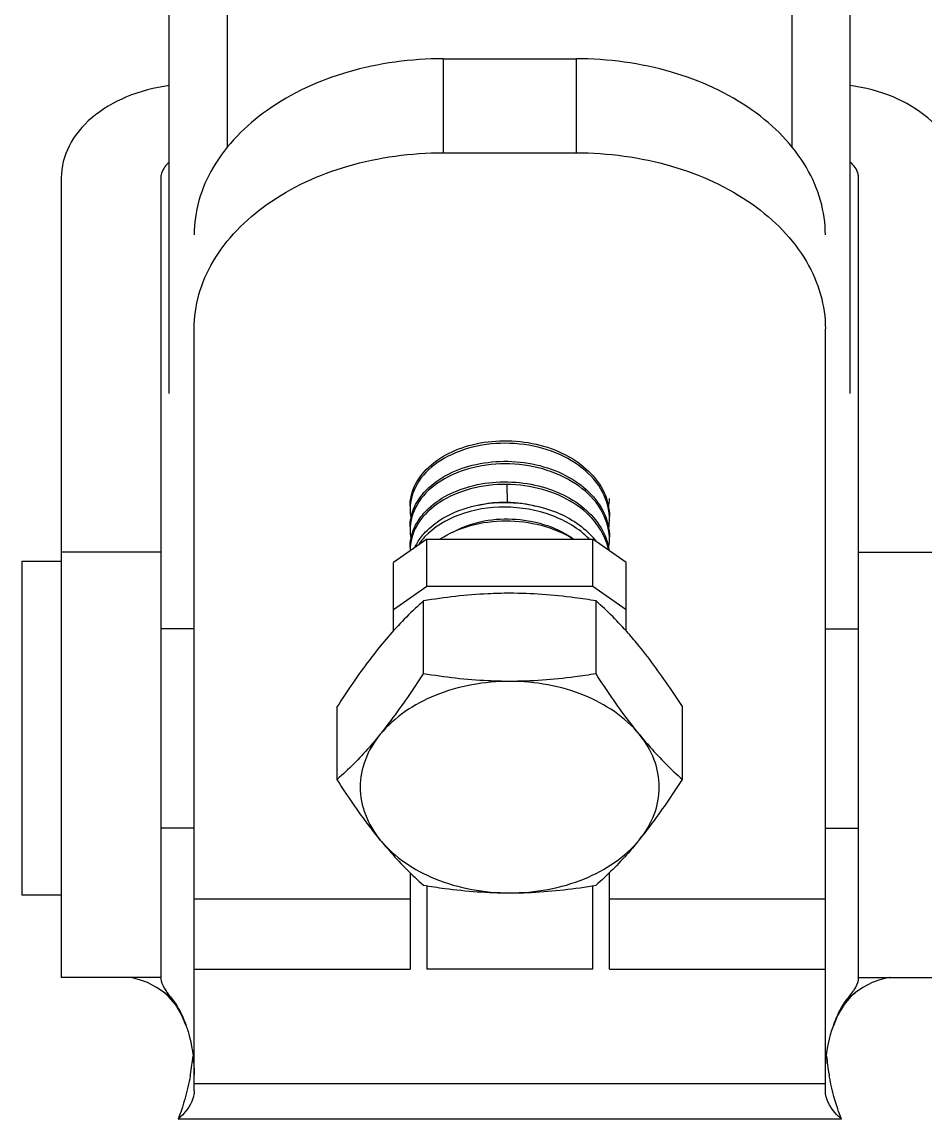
# Model space of a CAD drawing. Extents: x -427546 to -314919, y 698702 to 968782.
# Drawn here: x -406778.4 to -406500.5, y 890106.7 to 890444.2 of the extents above; entities that cross this region are included whole.
import ezdxf

# ---------------------------------------------------------------- set-up
doc = ezdxf.new("R2010")
doc.units = 0
doc.header["$LTSCALE"] = 1000
doc.header["$MEASUREMENT"] = 0
doc.layers.get('0').update_dxf_attribs({"linetype": 'CONTINUOUS'})

msp = doc.modelspace()

# ---------------------------------------------------------------- linework, layer by layer
for p, q in [((-406733.07, 890329.88), (-406733.07, 891936.36)), ((-406523.52, 890329.88), (-406523.52, 891936.36)), ((-406715.18, 890405.43), (-406715.18, 891758.57)), ((-406541.41, 890405.43), (-406541.41, 891758.57)), ((-406648.74, 890432.87), (-406648.74, 890403.96)), ((-406648.74, 890432.87), (-406607.85, 890432.87)), ((-406607.85, 890432.87), (-406607.85, 890403.96)), ((-406648.74, 890403.96), (-406607.85, 890403.96)), ((-406766.29, 890396.22), (-406766.29, 890150.21)), ((-406735.63, 890396.22), (-406735.63, 890150.21)), ((-406520.97, 890150.21), (-406520.97, 890396.22)), ((-406725.4, 890115.39), (-406725.4, 890349.75)), ((-406531.19, 890115.39), (-406531.19, 890349.75)), ((-406629.2, 890301.92), (-406629.06, 890296.51)), ((-406629.06, 890296.51), (-406629.06, 890296.38)), ((-406653.85, 890285.11), (-406664.07, 890277.88)), ((-406653.85, 890270.65), (-406653.85, 890285.11)), ((-406653.85, 890285.11), (-406602.74, 890285.11)), ((-406602.74, 890270.65), (-406602.74, 890285.11)), ((-406592.52, 890277.88), (-406602.74, 890285.11)), ((-406735.63, 890281.09), (-406766.29, 890281.09)), ((-406520.97, 890281.09), (-406490.3, 890281.09)), ((-406766.29, 890278.18), (-406778.39, 890278.18)), ((-406778.39, 890278.18), (-406778.39, 890175.57)), ((-406664.07, 890256.89), (-406664.07, 890277.88)), ((-406592.52, 890256.89), (-406592.52, 890277.88)), ((-406664.07, 890263.42), (-406653.85, 890270.65)), ((-406653.85, 890270.65), (-406602.74, 890270.65)), ((-406602.74, 890270.65), (-406592.52, 890263.42)), ((-406654.85, 890243.68), (-406654.85, 890266.09)), ((-406601.74, 890243.68), (-406601.74, 890266.09)), ((-406725.4, 890257.54), (-406735.63, 890257.54)), ((-406531.19, 890257.54), (-406520.97, 890257.54)), ((-406681.41, 890211.15), (-406681.41, 890233.56)), ((-406575.18, 890211.15), (-406575.18, 890233.56)), ((-406725.4, 890196.21), (-406735.63, 890196.21)), ((-406531.19, 890196.21), (-406520.97, 890196.21)), ((-406658.96, 890182.49), (-406658.96, 890152.76)), ((-406597.63, 890152.77), (-406597.63, 890182.49)), ((-406653.85, 890178.47), (-406653.85, 890152.78)), ((-406602.74, 890152.78), (-406602.74, 890178.48)), ((-406766.29, 890175.57), (-406778.39, 890175.57)), ((-406725.4, 890174.47), (-406658.96, 890174.47)), ((-406597.63, 890174.47), (-406531.19, 890174.47)), ((-406725.4, 890152.77), (-406658.96, 890152.77)), ((-406602.74, 890152.78), (-406653.85, 890152.78)), ((-406597.63, 890152.77), (-406531.19, 890152.77)), ((-406735.63, 890150.21), (-406766.29, 890150.21)), ((-406745.11, 890150.2), (-406745.39, 890150.21)), ((-406744.03, 890150.04), (-406745.11, 890150.2)), ((-406742.2, 890149.58), (-406744.03, 890150.04)), ((-406739.78, 890148.67), (-406742.2, 890149.58)), ((-406736.98, 890147.22), (-406739.78, 890148.67)), ((-406520.97, 890150.21), (-406490.3, 890150.21)), ((-406516.81, 890148.67), (-406519.61, 890147.22)), ((-406514.39, 890149.58), (-406516.81, 890148.67)), ((-406512.57, 890150.04), (-406514.39, 890149.58)), ((-406511.48, 890150.2), (-406512.57, 890150.04)), ((-406511.21, 890150.21), (-406511.48, 890150.2)), ((-406734.67, 890145.65), (-406736.98, 890147.22)), ((-406732.36, 890143.89), (-406734.67, 890145.65)), ((-406733.26, 890144.41), (-406734.66, 890145.64)), ((-406524.23, 890143.89), (-406521.92, 890145.65)), ((-406521.93, 890145.64), (-406523.36, 890144.39)), ((-406519.61, 890147.22), (-406521.92, 890145.65)), ((-406731.17, 890141.96), (-406733.26, 890144.41)), ((-406729.17, 890138.57), (-406731.17, 890141.96)), ((-406525.43, 890141.93), (-406527.43, 890138.56)), ((-406523.36, 890144.39), (-406525.43, 890141.93)), ((-406727.86, 890135.42), (-406729.17, 890138.57)), ((-406527.43, 890138.56), (-406528.73, 890135.42)), ((-406531.19, 890117.54), (-406725.4, 890117.54)), ((-406526.24, 890106.7), (-406730.35, 890106.7))]:
    msp.add_line(p, q)
for centre, radius, start, end in [((-406629.72, 890260.18), 36.33, 88.9629, 89.1986), ((-406629.72, 890253.15), 43.24, 89.1399, 89.3167), ((-406614.57, 890297.62), 16.94, 350.4983, 359.9708), ((-406645.04, 890294.44), 13.92, 176.7953, 179.9977), ((-406644.83, 890294.46), 14.13, 180.0486, 191.3889), ((-406614.57, 890291.29), 16.94, 350.5775, 359.9713), ((-406614.39, 890291.28), 16.76, 0.0015, 2.6681), ((-406645.04, 890288.12), 13.92, 176.7948, 179.9978), ((-406644.83, 890288.13), 14.13, 180.048, 191.3296), ((-406619.94, 890270.35), 23.04, 37.5195, 40.6239), ((-406614.57, 890284.97), 16.94, 350.5385, 359.971), ((-406614.39, 890284.96), 16.76, 0.0015, 2.6679), ((-406645.04, 890281.8), 13.92, 176.7942, 179.9978), ((-406645.07, 890281.8), 13.89, 180.0002, 181.1523), ((-406718.89, 890156.43), 18.33, 213.7882, 214.1887), ((-406537.7, 890156.43), 18.33, 325.8113, 326.2118), ((-406802.52, 890133.8), 77.16, 350.028, 354.2434), ((-406454.07, 890133.8), 77.15, 185.7509, 189.9721), ((-406803.37, 890133.93), 78.02, 349.7299, 350.0443), ((-406453.22, 890133.93), 78.02, 189.9557, 190.2701)]:
    msp.add_arc(centre, radius, start, end)
for points, knots in [([(-406648.74, 890432.87), (-406658.61, 890432.87), (-406677.78, 890430.28), (-406702.88, 890418.99), (-406718.17, 890403.69), (-406724.37, 890389.51), (-406725.4, 890382.22), (-406725.4, 890378.66)], [0, 0, 0, 0, 0.287429, 0.554303, 0.789052, 0.896403, 1, 1, 1, 1]), ([(-406531.19, 890378.66), (-406531.19, 890382.22), (-406532.22, 890389.51), (-406538.42, 890403.69), (-406553.71, 890418.99), (-406578.81, 890430.28), (-406597.98, 890432.87), (-406607.85, 890432.87)], [0, 0, 0, 0, 0.103597, 0.210948, 0.445697, 0.712571, 1, 1, 1, 1]), ([(-406733.09, 890424.62), (-406737.58, 890424.01), (-406746.11, 890421.8), (-406756.98, 890415.48), (-406764.43, 890406.72), (-406766.29, 890399.58), (-406766.29, 890396.22)], [0, 0, 0, 0, 0.287892, 0.552013, 0.786654, 1, 1, 1, 1]), ([(-406490.3, 890396.22), (-406490.3, 890399.58), (-406492.16, 890406.72), (-406499.61, 890415.48), (-406510.48, 890421.8), (-406519.01, 890424.01), (-406523.5, 890424.62)], [0, 0, 0, 0, 0.213346, 0.447987, 0.712108, 1, 1, 1, 1]), ([(-406725.4, 890349.75), (-406725.4, 890353.31), (-406724.37, 890360.6), (-406718.17, 890374.77), (-406702.88, 890390.08), (-406677.78, 890401.36), (-406658.61, 890403.96), (-406648.74, 890403.96)], [0, 0, 0, 0, 0.103597, 0.210948, 0.445697, 0.712571, 1, 1, 1, 1]), ([(-406607.85, 890403.96), (-406597.98, 890403.96), (-406578.81, 890401.36), (-406553.71, 890390.08), (-406538.42, 890374.77), (-406532.22, 890360.6), (-406531.19, 890353.31), (-406531.19, 890349.75)], [0, 0, 0, 0, 0.287429, 0.554303, 0.789052, 0.896403, 1, 1, 1, 1]), ([(-406733.12, 890400.96), (-406733.51, 890400.65), (-406734.82, 890399.39), (-406735.63, 890397.54), (-406735.63, 890396.22)], [0, 0, 0, 0, 0.274002, 1, 1, 1, 1]), ([(-406520.97, 890396.22), (-406520.97, 890396.65), (-406521.19, 890398.48), (-406522.39, 890400.08), (-406523.47, 890400.96)], [0, 0, 0, 0, 0.236834, 1, 1, 1, 1]), ([(-406597.65, 890292.06), (-406597.78, 890295.01), (-406599.83, 890301.2), (-406606.95, 890308.4), (-406616.83, 890313.16), (-406628.19, 890315.06), (-406639.55, 890313.96), (-406649.45, 890310.01), (-406656.64, 890303.66), (-406658.79, 890297.92), (-406658.94, 890295.22)], [0, 0, 0, 0, 0.109411, 0.23076, 0.366309, 0.510386, 0.653207, 0.784895, 0.899597, 1, 1, 1, 1]), ([(-406654.7, 890305.73), (-406650.92, 890310), (-406642.27, 890314.27), (-406630.07, 890315.73), (-406620.23, 890314.7), (-406611.2, 890311.52), (-406603.81, 890306.43), (-406598.84, 890299.77), (-406597.63, 890294.55), (-406597.63, 890292.07)], [0, 0, 0, 0, 0.241317, 0.379461, 0.520014, 0.655792, 0.781306, 0.894819, 1, 1, 1, 1]), ([(-406597.65, 890285.74), (-406597.78, 890288.68), (-406599.83, 890294.88), (-406606.95, 890302.07), (-406616.83, 890306.83), (-406628.19, 890308.73), (-406639.55, 890307.63), (-406649.45, 890303.69), (-406656.64, 890297.34), (-406658.79, 890291.6), (-406658.94, 890288.9)], [0, 0, 0, 0, 0.109411, 0.23076, 0.366314, 0.510391, 0.653213, 0.784895, 0.899597, 1, 1, 1, 1]), ([(-406654.7, 890299.4), (-406650.93, 890303.67), (-406642.27, 890307.95), (-406630.08, 890309.4), (-406620.24, 890308.38), (-406611.2, 890305.2), (-406603.81, 890300.1), (-406598.84, 890293.45), (-406597.63, 890288.23), (-406597.63, 890285.75)], [0, 0, 0, 0, 0.241302, 0.379446, 0.520006, 0.655788, 0.781304, 0.89482, 1, 1, 1, 1]), ([(-406658.96, 890295.23), (-406658.96, 890297.09), (-406658.16, 890300.96), (-406656.01, 890304.24), (-406654.7, 890305.73)], [0, 0, 0, 0, 0.48237, 1, 1, 1, 1]), ([(-406629.2, 890301.92), (-406632.96, 890301.96), (-406640.23, 890301.12), (-406649.8, 890297.12), (-406656.73, 890290.83), (-406658.79, 890285.22), (-406658.94, 890282.57)], [0, 0, 0, 0, 0.291821, 0.560232, 0.794326, 1, 1, 1, 1]), ([(-406654.7, 890293.07), (-406651.09, 890297.17), (-406642.89, 890301.37), (-406631.22, 890303.03), (-406621.72, 890302.33), (-406612.83, 890299.61), (-406605.33, 890295.06), (-406599.92, 890289.01), (-406598.11, 890284.09), (-406597.78, 890281.69)], [0, 0, 0, 0, 0.238806, 0.375378, 0.515068, 0.651187, 0.778286, 0.893865, 1, 1, 1, 1]), ([(-406597.93, 890281.77), (-406598.47, 890284.59), (-406601.16, 890290.29), (-406608.54, 890296.71), (-406618.24, 890300.87), (-406625.5, 890301.88), (-406629.2, 890301.92)], [0, 0, 0, 0, 0.215857, 0.456017, 0.721227, 1, 1, 1, 1]), ([(-406658.96, 890288.91), (-406658.96, 890290.76), (-406658.16, 890294.63), (-406656.02, 890297.91), (-406654.7, 890299.4)], [0, 0, 0, 0, 0.482394, 1, 1, 1, 1]), ([(-406654.71, 890286.74), (-406653.34, 890288.3), (-406646.17, 890294.3), (-406636.38, 890296.47), (-406629.2, 890296.38)], [0, 0, 0, 0, 0.224306, 1, 1, 1, 1]), ([(-406637.94, 890295.55), (-406637.24, 890295.72), (-406634.37, 890296.31), (-406631.42, 890296.54), (-406629.21, 890296.51)], [0, 0, 0, 0, 0.245441, 1, 1, 1, 1]), ([(-406629.07, 890296.38), (-406623.91, 890296.3), (-406614.05, 890294.47), (-406605.48, 890288.89), (-406602.45, 890285.36)], [0, 0, 0, 0, 0.525716, 1, 1, 1, 1]), ([(-406658.96, 890282.58), (-406658.96, 890284.44), (-406658.16, 890288.3), (-406656.02, 890291.58), (-406654.7, 890293.07)], [0, 0, 0, 0, 0.482388, 1, 1, 1, 1]), ([(-406603.83, 890285.15), (-406607.02, 890288.35), (-406615.43, 890293.31), (-406629.69, 890295.73), (-406643.62, 890293.57), (-406651.65, 890288.81), (-406654.48, 890285.75)], [0, 0, 0, 0, 0.245715, 0.512956, 0.773315, 1, 1, 1, 1]), ([(-406649.71, 890285.16), (-406646.86, 890287.02), (-406640.22, 890289.82), (-406626.01, 890291.63), (-406614.72, 890288.92), (-406608.62, 890285.11)], [0, 0, 0, 0, 0.237857, 0.495496, 1, 1, 1, 1]), ([(-406645.98, 890287.13), (-406643.33, 890288.67), (-406637.23, 890290.9), (-406624.42, 890291.97), (-406614.43, 890289.11), (-406609.14, 890285.47)], [0, 0, 0, 0, 0.239537, 0.497847, 1, 1, 1, 1]), ([(-406657.48, 890282.6), (-406657.31, 890282.97), (-406656.53, 890284.44), (-406655.54, 890285.8), (-406654.71, 890286.74)], [0, 0, 0, 0, 0.243018, 1, 1, 1, 1]), ([(-406654.85, 890266.09), (-406655.96, 890265.1), (-406660.67, 890260.74), (-406665.02, 890255.99), (-406668.13, 890252.17)], [0, 0, 0, 0, 0.2325, 1, 1, 1, 1]), ([(-406628.3, 890268.44), (-406630.53, 890268.44), (-406639.42, 890268.22), (-406648.28, 890267.17), (-406654.85, 890266.09)], [0, 0, 0, 0, 0.251248, 1, 1, 1, 1]), ([(-406601.74, 890266.09), (-406603.92, 890266.45), (-406612.71, 890267.77), (-406621.61, 890268.44), (-406628.3, 890268.44)], [0, 0, 0, 0, 0.248681, 1, 1, 1, 1]), ([(-406588.46, 890252.17), (-406589.55, 890253.51), (-406593.7, 890258.4), (-406598.24, 890262.96), (-406601.74, 890266.09)], [0, 0, 0, 0, 0.268858, 1, 1, 1, 1]), ([(-406668.13, 890252.17), (-406669.27, 890250.77), (-406673.98, 890244.77), (-406678.26, 890238.46), (-406681.41, 890233.56)], [0, 0, 0, 0, 0.237123, 1, 1, 1, 1]), ([(-406575.18, 890233.56), (-406576.26, 890235.24), (-406580.44, 890241.61), (-406584.9, 890247.81), (-406588.46, 890252.17)], [0, 0, 0, 0, 0.261287, 1, 1, 1, 1]), ([(-406668.13, 890225.07), (-406666.99, 890226.47), (-406662.28, 890232.47), (-406658, 890238.79), (-406654.85, 890243.68)], [0, 0, 0, 0, 0.237123, 1, 1, 1, 1]), ([(-406628.3, 890241.33), (-406630.53, 890241.33), (-406639.42, 890241.55), (-406648.28, 890242.6), (-406654.85, 890243.68)], [0, 0, 0, 0, 0.251248, 1, 1, 1, 1]), ([(-406601.74, 890243.68), (-406603.92, 890243.32), (-406612.71, 890242), (-406621.61, 890241.33), (-406628.3, 890241.33)], [0, 0, 0, 0, 0.248681, 1, 1, 1, 1]), ([(-406588.46, 890225.07), (-406589.6, 890226.47), (-406594.31, 890232.47), (-406598.59, 890238.79), (-406601.74, 890243.68)], [0, 0, 0, 0, 0.237123, 1, 1, 1, 1]), ([(-406628.3, 890241.33), (-406636.1, 890241.33), (-406650.9, 890238.79), (-406663.78, 890230.39), (-406668.13, 890225.07)], [0, 0, 0, 0, 0.531659, 1, 1, 1, 1]), ([(-406588.46, 890225.07), (-406592.81, 890230.39), (-406605.69, 890238.79), (-406620.49, 890241.33), (-406628.3, 890241.33)], [0, 0, 0, 0, 0.468341, 1, 1, 1, 1]), ([(-406668.13, 890225.07), (-406669.22, 890223.73), (-406673.37, 890218.84), (-406677.91, 890214.28), (-406681.41, 890211.15)], [0, 0, 0, 0, 0.268858, 1, 1, 1, 1]), ([(-406668.13, 890225.07), (-406670.05, 890222.72), (-406673.16, 890217.58), (-406674.85, 890208.81), (-406673.16, 890200.03), (-406670.05, 890194.89), (-406668.13, 890192.54)], [0, 0, 0, 0, 0.257487, 0.5, 0.742513, 1, 1, 1, 1]), ([(-406588.46, 890225.07), (-406587.37, 890223.73), (-406583.22, 890218.84), (-406578.68, 890214.28), (-406575.18, 890211.15)], [0, 0, 0, 0, 0.268858, 1, 1, 1, 1]), ([(-406588.46, 890192.54), (-406586.54, 890194.89), (-406583.43, 890200.03), (-406581.74, 890208.81), (-406583.43, 890217.58), (-406586.54, 890222.72), (-406588.46, 890225.07)], [0, 0, 0, 0, 0.257487, 0.5, 0.742513, 1, 1, 1, 1]), ([(-406668.13, 890192.54), (-406669.27, 890193.94), (-406673.98, 890199.94), (-406678.26, 890206.26), (-406681.41, 890211.15)], [0, 0, 0, 0, 0.237123, 1, 1, 1, 1]), ([(-406588.46, 890192.54), (-406587.32, 890193.94), (-406582.61, 890199.94), (-406578.33, 890206.26), (-406575.18, 890211.15)], [0, 0, 0, 0, 0.237123, 1, 1, 1, 1]), ([(-406668.13, 890192.54), (-406667.04, 890191.21), (-406662.89, 890186.31), (-406658.35, 890181.76), (-406654.85, 890178.63)], [0, 0, 0, 0, 0.268858, 1, 1, 1, 1]), ([(-406668.13, 890192.54), (-406663.78, 890187.22), (-406650.9, 890178.82), (-406636.1, 890176.28), (-406628.3, 890176.28)], [0, 0, 0, 0, 0.468341, 1, 1, 1, 1]), ([(-406628.3, 890176.28), (-406620.49, 890176.28), (-406605.69, 890178.82), (-406592.81, 890187.22), (-406588.46, 890192.54)], [0, 0, 0, 0, 0.531659, 1, 1, 1, 1]), ([(-406588.46, 890192.54), (-406589.55, 890191.21), (-406593.7, 890186.31), (-406598.24, 890181.76), (-406601.74, 890178.63)], [0, 0, 0, 0, 0.268858, 1, 1, 1, 1]), ([(-406654.85, 890178.63), (-406652.67, 890178.27), (-406643.88, 890176.95), (-406634.98, 890176.28), (-406628.3, 890176.28)], [0, 0, 0, 0, 0.248681, 1, 1, 1, 1]), ([(-406628.3, 890176.28), (-406626.06, 890176.28), (-406617.17, 890176.49), (-406608.31, 890177.54), (-406601.74, 890178.63)], [0, 0, 0, 0, 0.251248, 1, 1, 1, 1]), ([(-406735.63, 890150.21), (-406735.63, 890149.89), (-406735.47, 890148.46), (-406734.75, 890147.16), (-406734.13, 890146.24)], [0, 0, 0, 0, 0.222245, 1, 1, 1, 1]), ([(-406522.46, 890146.24), (-406522.23, 890146.58), (-406521.48, 890147.78), (-406520.97, 890149.2), (-406520.97, 890150.21)], [0, 0, 0, 0, 0.289589, 1, 1, 1, 1]), ([(-406734.06, 890146.13), (-406733.94, 890145.95), (-406733.4, 890145.19), (-406732.82, 890144.45), (-406732.36, 890143.89)], [0, 0, 0, 0, 0.231104, 1, 1, 1, 1]), ([(-406524.23, 890143.89), (-406524.07, 890144.09), (-406523.48, 890144.82), (-406522.92, 890145.56), (-406522.53, 890146.13)], [0, 0, 0, 0, 0.26918, 1, 1, 1, 1]), ([(-406732.36, 890143.89), (-406731.94, 890143.37), (-406730.06, 890140.77), (-406728.7, 890137.81), (-406727.86, 890135.42)], [0, 0, 0, 0, 0.210146, 1, 1, 1, 1]), ([(-406528.73, 890135.42), (-406528.43, 890136.29), (-406527.26, 890139.27), (-406525.67, 890142.12), (-406524.23, 890143.89)], [0, 0, 0, 0, 0.285604, 1, 1, 1, 1]), ([(-406727.86, 890135.42), (-406727.45, 890134.26), (-406725.99, 890129.34), (-406725.4, 890124.17), (-406725.4, 890120.27)], [0, 0, 0, 0, 0.239548, 1, 1, 1, 1]), ([(-406531.19, 890120.27), (-406531.19, 890121.59), (-406530.98, 890126.72), (-406529.99, 890131.83), (-406528.73, 890135.42)], [0, 0, 0, 0, 0.257456, 1, 1, 1, 1]), ([(-406726.6, 890120.02), (-406726.81, 890118.86), (-406727.74, 890114.34), (-406729.07, 890109.89), (-406730.35, 890106.7)], [0, 0, 0, 0, 0.255037, 1, 1, 1, 1]), ([(-406526.24, 890106.7), (-406526.66, 890107.74), (-406528.24, 890112.08), (-406529.36, 890116.58), (-406529.99, 890120.02)], [0, 0, 0, 0, 0.242689, 1, 1, 1, 1]), ([(-406725.4, 890115.39), (-406725.4, 890114.6), (-406726.02, 890111.21), (-406728.34, 890108.37), (-406730.35, 890106.7)], [0, 0, 0, 0, 0.231026, 1, 1, 1, 1]), ([(-406526.24, 890106.7), (-406526.93, 890107.28), (-406529.35, 890109.59), (-406531.19, 890112.91), (-406531.19, 890115.39)], [0, 0, 0, 0, 0.266, 1, 1, 1, 1])]:
    msp.add_open_spline(points, degree=3, knots=knots)
for points in [[(-406629.06, 890296.51), (-406626.12, 890296.45), (-406623.17, 890296.05), (-406620.34, 890295.28)], [(-406654.48, 890285.75), (-406655.12, 890285.05), (-406655.72, 890284.3), (-406656.25, 890283.52)]]:
    msp.add_open_spline(points, degree=3)

doc.saveas('drawing.dxf')
